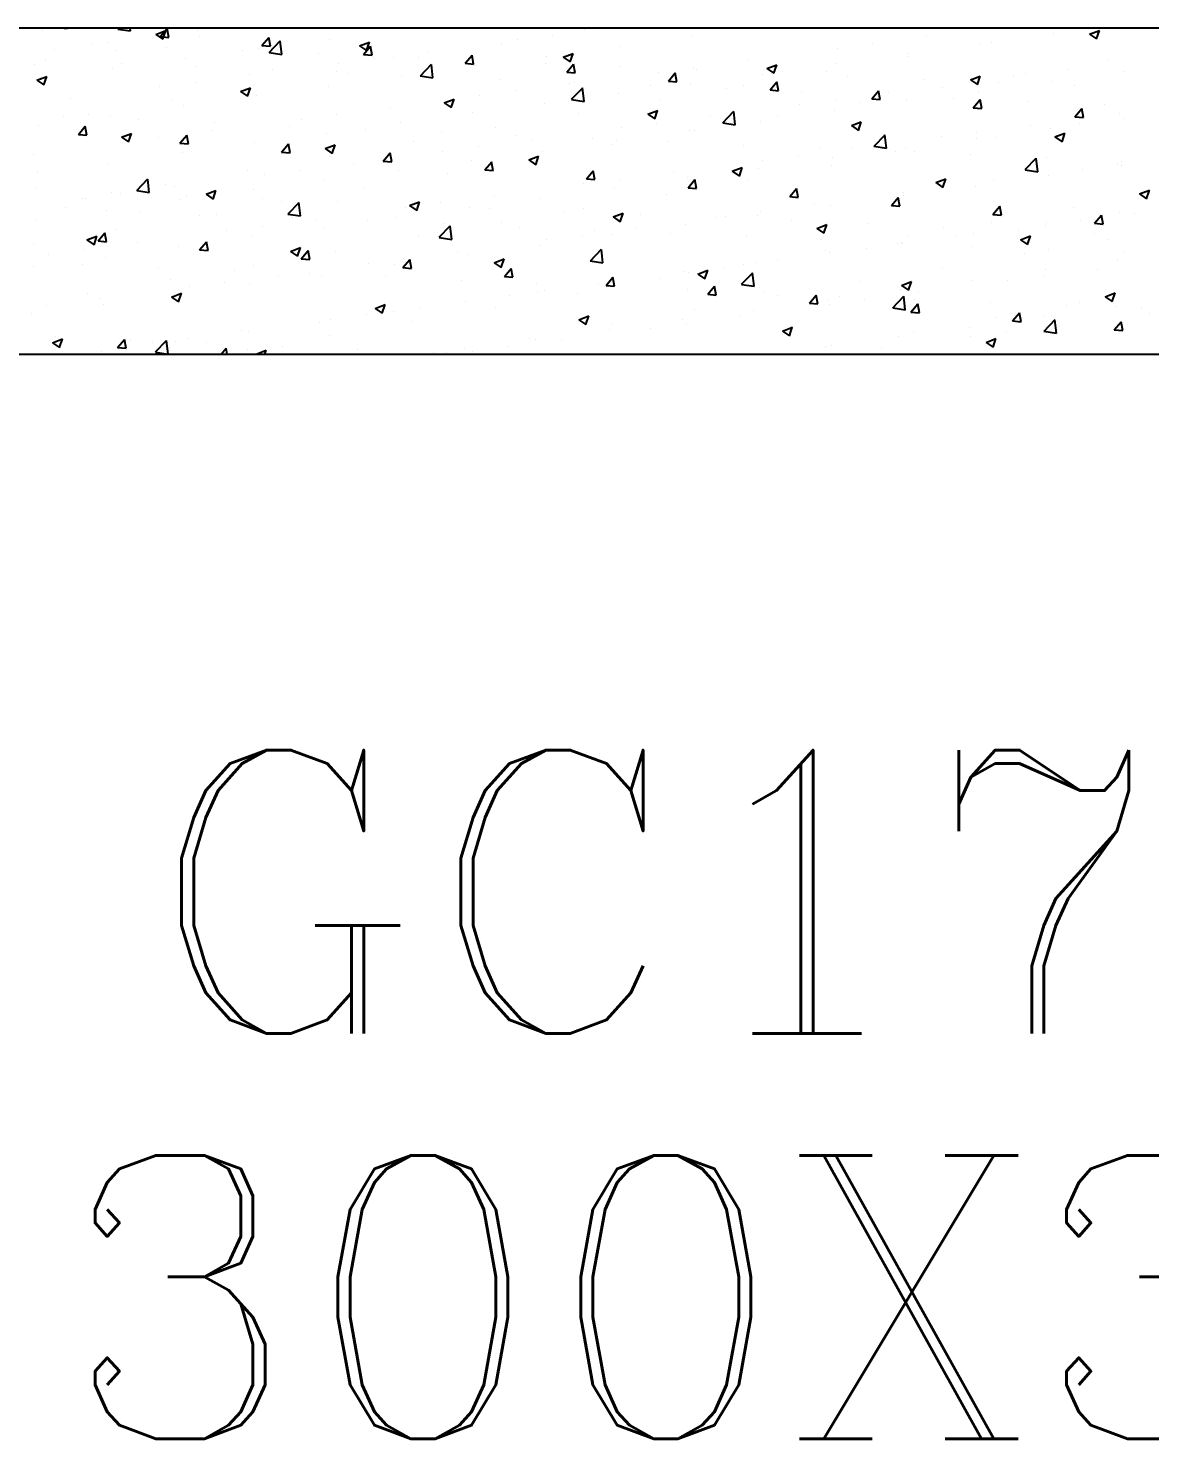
# Model space of a CAD drawing. Header units: millimetres. Extents: x 331487 to 517269, y 198509 to 399936.
# Drawn here: x 443477 to 444269, y 331813 to 332809 of the extents above; entities that cross this region are included whole.
import ezdxf

# ---------------------------------------------------------------- set-up
doc = ezdxf.new("R2010")
doc.units = ezdxf.units.MM
doc.header["$MEASUREMENT"] = 0
doc.layers.add('9th_Column', color=2, linetype='Continuous', lineweight=25)
doc.layers.add('COLUMN', color=6, linetype='Continuous')
doc.styles.add('RC', font='romanc.shx', dxfattribs={"height": 200})

msp = doc.modelspace()

# ---------------------------------------------------------------- linework, layer by layer
at = {"layer": '9th_Column'}
for p, q in [((447704.35, 332808.51), (443134.35, 332808.51)), ((442904.35, 332578.51), (447934.35, 332578.51))]:
    msp.add_line(p, q, dxfattribs=at)
at = {"layer": 'COLUMN', "color": 2, "linetype": 'Continuous'}
for p, q in [((443486.94, 332806.7), (443486.94, 332806.7)), ((443502.34, 332808.51), (443504.51, 332808.32)), ((443504.51, 332808.31), (443504.47, 332808.51)), ((443540.32, 332807.93), (443549.22, 332806.55)), ((443540.41, 332808.02), (443540.88, 332808.51)), ((443549.22, 332806.55), (443548.99, 332808.51)), ((443567.18, 332804.1), (443574.18, 332806.78)), ((443567.18, 332804.1), (443572.15, 332800.74)), ((443570.26, 332802.57), (443575.08, 332808.31)), ((443570.26, 332802.57), (443576.24, 332802.04)), ((443572.15, 332800.74), (443574.17, 332806.78)), ((443576.24, 332802.04), (443575.08, 332808.31)), ((443596.31, 332806.67), (443596.31, 332806.67)), ((443597.94, 332802.88), (443597.94, 332802.88)), ((443741.96, 332808.25), (443741.96, 332808.25)), ((443847.16, 332803.72), (443847.16, 332803.72)), ((443869.41, 332807.93), (443869.41, 332807.93)), ((443945.88, 332802.94), (443945.88, 332802.94)), ((444110.85, 332802.45), (444110.85, 332802.45)), ((444200.91, 332804.49), (444200.91, 332804.49)), ((444215.19, 332808.33), (444215.19, 332808.33)), ((444226.05, 332804.31), (444233.05, 332807)), ((444226.05, 332804.31), (444231.03, 332800.96)), ((444231.02, 332800.96), (444233.05, 332807)), ((443495.28, 332793.37), (443495.28, 332793.37)), ((443521.51, 332797.1), (443521.51, 332797.1)), ((443533.15, 332798.35), (443533.15, 332798.35)), ((443539.63, 332792.87), (443539.63, 332792.87)), ((443574.89, 332794.84), (443574.89, 332794.84)), ((443628.27, 332792.59), (443628.27, 332792.59)), ((443639.51, 332794.35), (443639.51, 332794.35)), ((443641.99, 332796.29), (443646.81, 332802.04)), ((443641.99, 332796.29), (443647.96, 332795.77)), ((443647.96, 332795.76), (443646.81, 332802.03)), ((443647.13, 332791.47), (443654.92, 332799.59)), ((443655.94, 332790), (443654.84, 332799.5)), ((443690.02, 332800.75), (443690.02, 332800.75)), ((443710.89, 332796.09), (443717.89, 332798.77)), ((443710.89, 332796.09), (443715.86, 332792.73)), ((443713.71, 332790.02), (443718.53, 332795.76)), ((443715.86, 332792.73), (443717.89, 332798.77)), ((443719.69, 332789.49), (443718.53, 332795.76)), ((443811.09, 332797.92), (443811.09, 332797.92)), ((443822.13, 332800.42), (443822.13, 332800.42)), ((443894.54, 332795.9), (443894.54, 332795.9)), ((444047.94, 332794.17), (444047.94, 332794.17)), ((444072.98, 332797.47), (444072.98, 332797.47)), ((444148.97, 332796.99), (444148.97, 332796.99)), ((444156.87, 332798.32), (444156.87, 332798.32)), ((443481.31, 332782.86), (443481.31, 332782.86)), ((443489.21, 332785.92), (443489.21, 332785.92)), ((443542.59, 332783.67), (443542.59, 332783.67)), ((443588.17, 332787.31), (443588.17, 332787.31)), ((443647.05, 332791.38), (443655.94, 332790)), ((443681.65, 332790.33), (443681.65, 332790.33)), ((443696.06, 332783.82), (443696.06, 332783.82)), ((443713.71, 332790.02), (443719.69, 332789.49)), ((443721.1, 332787.12), (443721.1, 332787.12)), ((443735.04, 332788.08), (443735.04, 332788.08)), ((443752.77, 332787.91), (443752.77, 332787.91)), ((443753.86, 332774.92), (443761.65, 332783.03)), ((443758.97, 332792.11), (443758.97, 332792.11)), ((443762.66, 332773.45), (443761.56, 332782.94)), ((443785.44, 332783.74), (443790.26, 332789.49)), ((443785.44, 332783.74), (443791.42, 332783.22)), ((443788.42, 332785.82), (443788.42, 332785.82)), ((443791.41, 332783.21), (443790.26, 332789.48)), ((443841.8, 332783.57), (443841.8, 332783.57)), ((443842.6, 332788.4), (443842.6, 332788.4)), ((443854.6, 332788.08), (443861.61, 332790.77)), ((443854.6, 332788.08), (443859.58, 332784.72)), ((443857.17, 332777.47), (443861.99, 332783.21)), ((443859.57, 332784.72), (443861.6, 332790.76)), ((443863.14, 332776.94), (443861.98, 332783.2)), ((443984.79, 332785.86), (443984.79, 332785.86)), ((443998.32, 332780.07), (444005.32, 332782.76)), ((444003.29, 332776.71), (444005.31, 332782.76)), ((444047.12, 332783.55), (444047.12, 332783.55)), ((444098.46, 332790.59), (444098.46, 332790.59)), ((444098.56, 332788.31), (444098.56, 332788.31)), ((444239.15, 332786.37), (444239.15, 332786.37)), ((443483.16, 332771.84), (443490.16, 332774.53)), ((443485.72, 332773.41), (443485.72, 332773.41)), ((443488.12, 332768.49), (443490.15, 332774.53)), ((443536.23, 332779.81), (443536.23, 332779.81)), ((443595.97, 332781.41), (443595.97, 332781.41)), ((443632.91, 332775.51), (443632.91, 332775.51)), ((443649.36, 332779.15), (443649.36, 332779.15)), ((443694.45, 332777.9), (443694.45, 332777.9)), ((443702.74, 332776.9), (443702.74, 332776.9)), ((443740.75, 332774.96), (443740.75, 332774.96)), ((443753.77, 332774.83), (443762.67, 332773.45)), ((443756.12, 332774.64), (443756.12, 332774.64)), ((443792.09, 332782), (443792.09, 332782)), ((443809.5, 332772.39), (443809.5, 332772.39)), ((443857.17, 332777.47), (443863.14, 332776.94)), ((443895.18, 332781.31), (443895.18, 332781.31)), ((443921.88, 332777.57), (443921.88, 332777.57)), ((443928.89, 332771.19), (443933.71, 332776.94)), ((443934.87, 332770.66), (443933.71, 332776.93)), ((443946.92, 332780.87), (443946.92, 332780.87)), ((443948.57, 332779.05), (443948.57, 332779.05)), ((443995.18, 332776.05), (443995.18, 332776.05)), ((443998.32, 332780.07), (444003.29, 332776.71)), ((444001.95, 332776.8), (444001.95, 332776.8)), ((444040.24, 332778.3), (444040.24, 332778.3)), ((444055.33, 332774.54), (444055.33, 332774.54)), ((444142.03, 332772.06), (444149.03, 332774.75)), ((444147, 332768.7), (444149.03, 332774.75)), ((444172.73, 332774.62), (444172.73, 332774.62)), ((444180.84, 332776.36), (444180.84, 332776.36)), ((444210.61, 332779.61), (444210.61, 332779.61)), ((444251.04, 332778.24), (444251.04, 332778.24)), ((443483.16, 332771.84), (443488.13, 332768.49)), ((443570, 332767.23), (443570, 332767.23)), ((443595.04, 332770.52), (443595.04, 332770.52)), ((443626.87, 332763.83), (443633.87, 332766.52)), ((443626.87, 332763.83), (443631.84, 332760.48)), ((443631.84, 332760.48), (443633.87, 332766.52)), ((443636.14, 332767.89), (443636.14, 332767.89)), ((443688.81, 332767.46), (443688.81, 332767.46)), ((443820.85, 332764.27), (443820.85, 332764.27)), ((443858.73, 332769.26), (443858.73, 332769.26)), ((443860.58, 332758.36), (443868.37, 332766.48)), ((443862.89, 332770.13), (443862.89, 332770.13)), ((443869.39, 332756.9), (443868.28, 332766.39)), ((443893.32, 332762.61), (443893.32, 332762.61)), ((443916.27, 332767.88), (443916.27, 332767.88)), ((443928.89, 332771.19), (443934.87, 332770.67)), ((443944.67, 332769.65), (443944.67, 332769.65)), ((443969.65, 332765.62), (443969.65, 332765.62)), ((443981.92, 332768.28), (443981.92, 332768.28)), ((444000.62, 332764.92), (444005.44, 332770.66)), ((444000.62, 332764.92), (444006.59, 332764.39)), ((444006.59, 332764.39), (444005.44, 332770.65)), ((444023.03, 332763.37), (444023.03, 332763.37)), ((444072.34, 332758.64), (444077.16, 332764.39)), ((444078.32, 332758.11), (444077.16, 332764.38)), ((444084.54, 332763.01), (444084.54, 332763.01)), ((444108.71, 332772.29), (444108.71, 332772.29)), ((444122.52, 332766.35), (444122.52, 332766.35)), ((444142.03, 332772.06), (444147, 332768.71)), ((444147.7, 332771.33), (444147.7, 332771.33)), ((444147.76, 332763.7), (444147.76, 332763.7)), ((444162.09, 332770.03), (444162.09, 332770.03)), ((444199.69, 332771.2), (444199.69, 332771.2)), ((444215.48, 332767.78), (444215.48, 332767.78)), ((443506.85, 332758.91), (443506.85, 332758.91)), ((443577.82, 332757.88), (443577.82, 332757.88)), ((443586.95, 332754.02), (443586.95, 332754.02)), ((443638.3, 332761.06), (443638.3, 332761.06)), ((443732.67, 332752.66), (443732.67, 332752.66)), ((443770.58, 332755.82), (443777.58, 332758.51)), ((443770.58, 332755.82), (443775.56, 332752.47)), ((443775.55, 332752.47), (443777.58, 332758.51)), ((443795.82, 332760.98), (443795.82, 332760.98)), ((443841.38, 332755.11), (443841.38, 332755.11)), ((443860.5, 332758.27), (443869.39, 332756.89)), ((443923.6, 332758.27), (443923.6, 332758.27)), ((444021.64, 332754.73), (444021.64, 332754.73)), ((444046.67, 332758.03), (444046.67, 332758.03)), ((444064.2, 332756.34), (444064.2, 332756.34)), ((444072.34, 332758.64), (444078.32, 332758.12)), ((444076.41, 332761.11), (444076.41, 332761.11)), ((444097.24, 332757.3), (444097.24, 332757.3)), ((444129.8, 332758.86), (444129.8, 332758.86)), ((444144.07, 332752.37), (444148.89, 332758.11)), ((444150.04, 332751.84), (444148.89, 332758.1)), ((444183.18, 332756.6), (444183.18, 332756.6)), ((444236.56, 332754.34), (444236.56, 332754.34)), ((443501.61, 332746.27), (443501.61, 332746.27)), ((443519.5, 332747.87), (443519.5, 332747.87)), ((443535.01, 332746.52), (443535.01, 332746.52)), ((443554.99, 332744.01), (443554.99, 332744.01)), ((443669.76, 332744.38), (443669.76, 332744.38)), ((443694.79, 332747.68), (443694.79, 332747.68)), ((443790.87, 332748.71), (443790.87, 332748.71)), ((443865.28, 332748.26), (443865.28, 332748.26)), ((443914.29, 332747.82), (443921.3, 332750.5)), ((443914.29, 332747.82), (443919.27, 332744.46)), ((443919.26, 332744.46), (443921.29, 332750.5)), ((443958.48, 332746.42), (443958.48, 332746.42)), ((443967.31, 332741.81), (443975.1, 332749.93)), ((443976.11, 332740.34), (443975.01, 332749.84)), ((443993.96, 332742.76), (443993.96, 332742.76)), ((444005.88, 332746.33), (444005.88, 332746.33)), ((444045.9, 332750.26), (444045.9, 332750.26)), ((444058.01, 332739.81), (444065.01, 332742.5)), ((444062.98, 332736.45), (444065, 332742.49)), ((444144.07, 332752.37), (444150.05, 332751.84)), ((444215.8, 332746.09), (444220.62, 332751.84)), ((444215.8, 332746.09), (444221.77, 332745.57)), ((444221.77, 332745.56), (444220.61, 332751.83)), ((444247.46, 332748.48), (444247.46, 332748.48)), ((444249.82, 332744.95), (444249.82, 332744.95)), ((443484.5, 332740.12), (443484.5, 332740.12)), ((443512.41, 332733.62), (443517.23, 332739.37)), ((443512.41, 332733.62), (443518.39, 332733.1)), ((443518.38, 332733.09), (443517.23, 332739.36)), ((443542.85, 332731.58), (443549.85, 332734.27)), ((443547.82, 332728.22), (443549.84, 332734.27)), ((443584.14, 332727.35), (443588.96, 332733.09)), ((443590.11, 332726.82), (443588.95, 332733.09)), ((443606.6, 332736.07), (443606.6, 332736.07)), ((443608.38, 332741.76), (443608.38, 332741.76)), ((443661.76, 332739.5), (443661.76, 332739.5)), ((443687.59, 332734.17), (443687.59, 332734.17)), ((443715.14, 332737.25), (443715.14, 332737.25)), ((443739.53, 332741.67), (443739.53, 332741.67)), ((443768.52, 332734.99), (443768.52, 332734.99)), ((443806.96, 332738.25), (443806.96, 332738.25)), ((443821.91, 332732.73), (443821.91, 332732.73)), ((443895.58, 332738.13), (443895.58, 332738.13)), ((443920.61, 332741.43), (443920.61, 332741.43)), ((443943.45, 332736.36), (443943.45, 332736.36)), ((443947.56, 332736.32), (443947.56, 332736.32)), ((443967.22, 332741.72), (443976.11, 332740.34)), ((444058.01, 332739.81), (444062.98, 332736.45)), ((444074.03, 332725.26), (444081.82, 332733.38)), ((444082.84, 332723.79), (444081.73, 332733.29)), ((444146.43, 332735.18), (444146.43, 332735.18)), ((444184.3, 332740.17), (444184.3, 332740.17)), ((444198.48, 332737.91), (444198.48, 332737.91)), ((444201.72, 332731.8), (444208.72, 332734.49)), ((444206.69, 332728.44), (444208.72, 332734.48)), ((444219.03, 332741.36), (444219.03, 332741.36)), ((443542.85, 332731.58), (443547.82, 332728.23)), ((443543.7, 332727.79), (443543.7, 332727.79)), ((443568.73, 332731.08), (443568.73, 332731.08)), ((443584.14, 332727.35), (443590.11, 332726.83)), ((443637.08, 332727.77), (443637.08, 332727.77)), ((443655.86, 332721.07), (443660.68, 332726.82)), ((443661.84, 332720.54), (443660.68, 332726.81)), ((443686.56, 332723.57), (443693.56, 332726.26)), ((443686.56, 332723.57), (443691.53, 332720.22)), ((443691.53, 332720.22), (443693.56, 332726.26)), ((443748.64, 332728.24), (443748.64, 332728.24)), ((443794.55, 332724.83), (443794.55, 332724.83)), ((443832.42, 332729.82), (443832.42, 332729.82)), ((443875.29, 332730.48), (443875.29, 332730.48)), ((443889.24, 332726.31), (443889.24, 332726.31)), ((443892.11, 332729.32), (443892.11, 332729.32)), ((443928.67, 332728.22), (443928.67, 332728.22)), ((443982.05, 332725.97), (443982.05, 332725.97)), ((444035.43, 332723.71), (444035.43, 332723.71)), ((444058.24, 332723.57), (444058.24, 332723.57)), ((444073.94, 332725.17), (444082.84, 332723.79)), ((444096.03, 332724.01), (444096.03, 332724.01)), ((444121.39, 332731.89), (444121.39, 332731.89)), ((444146.54, 332730.42), (444146.54, 332730.42)), ((444160.71, 332731.35), (444160.71, 332731.35)), ((444201.72, 332731.8), (444206.69, 332728.44)), ((443480.54, 332719.47), (443480.54, 332719.47)), ((443533.8, 332713.23), (443533.8, 332713.23)), ((443585.74, 332720.73), (443585.74, 332720.73)), ((443655.86, 332721.07), (443661.84, 332720.55)), ((443690.33, 332718.23), (443690.33, 332718.23)), ((443706.36, 332713.22), (443706.36, 332713.22)), ((443727.59, 332714.8), (443732.41, 332720.54)), ((443727.59, 332714.8), (443733.57, 332714.28)), ((443733.56, 332714.27), (443732.41, 332720.54)), ((443769.51, 332721.54), (443769.51, 332721.54)), ((443789.66, 332715.42), (443789.66, 332715.42)), ((443799.31, 332708.52), (443804.14, 332714.27)), ((443805.29, 332707.99), (443804.13, 332714.26)), ((443830.27, 332715.56), (443837.27, 332718.25)), ((443830.27, 332715.56), (443835.25, 332712.21)), ((443830.92, 332716.3), (443830.92, 332716.3)), ((443835.24, 332712.21), (443837.27, 332718.25)), ((443840.17, 332721.82), (443840.17, 332721.82)), ((443995.33, 332715.29), (443995.33, 332715.29)), ((444020.36, 332718.58), (444020.36, 332718.58)), ((444044.68, 332716.97), (444044.68, 332716.97)), ((444088.82, 332721.46), (444088.82, 332721.46)), ((444102.39, 332721.34), (444102.39, 332721.34)), ((444142.2, 332719.2), (444142.2, 332719.2)), ((444180.76, 332708.71), (444188.54, 332716.83)), ((444189.56, 332707.24), (444188.46, 332716.74)), ((444195.58, 332716.95), (444195.58, 332716.95)), ((444248.96, 332714.69), (444248.96, 332714.69)), ((443483.29, 332706.83), (443483.29, 332706.83)), ((443632.01, 332708.22), (443632.01, 332708.22)), ((443643.45, 332704.94), (443643.45, 332704.94)), ((443668.49, 332708.24), (443668.49, 332708.24)), ((443738.31, 332708.38), (443738.31, 332708.38)), ((443772.61, 332706.29), (443772.61, 332706.29)), ((443799.31, 332708.52), (443805.29, 332708)), ((443871.04, 332702.25), (443875.86, 332707.99)), ((443877.01, 332701.72), (443875.86, 332707.99)), ((443932.18, 332706.97), (443932.18, 332706.97)), ((443942.24, 332703.07), (443942.24, 332703.07)), ((443973.98, 332707.55), (443980.99, 332710.24)), ((443973.99, 332707.55), (443978.96, 332704.2)), ((443978.95, 332704.2), (443980.98, 332710.24)), ((443992.75, 332709.47), (443992.75, 332709.47)), ((444044.07, 332711.33), (444044.07, 332711.33)), ((444180.67, 332708.62), (444189.56, 332707.24)), ((444197.26, 332704.62), (444197.26, 332704.62)), ((444221.15, 332709.04), (444221.15, 332709.04)), ((444246.18, 332712.34), (444246.18, 332712.34)), ((444248.61, 332711.66), (444248.61, 332711.66)), ((443482.14, 332695.17), (443482.14, 332695.17)), ((443535.52, 332692.91), (443535.52, 332692.91)), ((443553.58, 332693.97), (443562.48, 332692.59)), ((443553.67, 332694.06), (443561.46, 332702.17)), ((443562.47, 332692.59), (443561.37, 332702.08)), ((443573.69, 332698.21), (443573.69, 332698.21)), ((443580.3, 332696.63), (443580.3, 332696.63)), ((443602.54, 332691.32), (443609.54, 332694.01)), ((443607.51, 332687.96), (443609.53, 332694.01)), ((443635.87, 332694.48), (443635.87, 332694.48)), ((443686.38, 332700.88), (443686.38, 332700.88)), ((443714.29, 332696.28), (443714.29, 332696.28)), ((443869.27, 332698.69), (443869.27, 332698.69)), ((443871.04, 332702.25), (443877.02, 332701.72)), ((443890.89, 332696.03), (443890.89, 332696.03)), ((443894.3, 332701.99), (443894.3, 332701.99)), ((443942.77, 332695.97), (443947.59, 332701.72)), ((443942.77, 332695.97), (443948.74, 332695.45)), ((443948.74, 332695.44), (443947.58, 332701.71)), ((443985.75, 332701.32), (443985.75, 332701.32)), ((444014.49, 332689.7), (444019.31, 332695.44)), ((444020.47, 332689.17), (444019.31, 332695.43)), ((444117.7, 332699.55), (444124.7, 332702.23)), ((444117.7, 332699.55), (444122.67, 332696.19)), ((444120.12, 332695.74), (444120.12, 332695.74)), ((444122.67, 332696.19), (444124.69, 332702.23)), ((444145.32, 332697.13), (444145.32, 332697.13)), ((444157.99, 332700.73), (444157.99, 332700.73)), ((444261.41, 332691.54), (444268.41, 332694.22)), ((444266.38, 332688.18), (444268.41, 332694.22)), ((443515.37, 332688.2), (443515.37, 332688.2)), ((443517.39, 332688.34), (443517.39, 332688.34)), ((443542.42, 332691.64), (443542.42, 332691.64)), ((443584.52, 332687.44), (443584.52, 332687.44)), ((443588.9, 332690.66), (443588.9, 332690.66)), ((443602.54, 332691.32), (443607.51, 332687.96)), ((443642.29, 332688.4), (443642.29, 332688.4)), ((443655.97, 332686.27), (443655.97, 332686.27)), ((443660.39, 332677.5), (443668.18, 332685.62)), ((443669.2, 332676.04), (443668.09, 332685.53)), ((443695.67, 332686.15), (443695.67, 332686.15)), ((443746.25, 332683.31), (443753.25, 332686)), ((443746.25, 332683.31), (443751.22, 332679.95)), ((443749.05, 332683.89), (443749.05, 332683.89)), ((443751.22, 332679.95), (443753.25, 332686)), ((443768.24, 332685.39), (443768.24, 332685.39)), ((443806.11, 332690.38), (443806.11, 332690.38)), ((443838.95, 332688.53), (443838.95, 332688.53)), ((443927.43, 332691.31), (443927.43, 332691.31)), ((444014.49, 332689.7), (444020.47, 332689.17)), ((444031.93, 332684.13), (444031.93, 332684.13)), ((444043.47, 332683.68), (444043.47, 332683.68)), ((444086.22, 332683.42), (444091.04, 332689.17)), ((444086.22, 332683.42), (444092.2, 332682.9)), ((444092.19, 332682.89), (444091.04, 332689.16)), ((444094.81, 332690.72), (444094.81, 332690.72)), ((444095.09, 332692.44), (444095.09, 332692.44)), ((444157.94, 332677.15), (444162.77, 332682.89)), ((444163.92, 332676.62), (444162.76, 332682.88)), ((444261.41, 332691.54), (444266.39, 332688.18)), ((443482.07, 332673.54), (443482.07, 332673.54)), ((443503.22, 332681.74), (443503.22, 332681.74)), ((443532.58, 332679.94), (443532.58, 332679.94)), ((443556.61, 332679.48), (443556.61, 332679.48)), ((443597.65, 332676.25), (443597.65, 332676.25)), ((443609.99, 332677.22), (443609.99, 332677.22)), ((443660.31, 332677.41), (443669.2, 332676.03)), ((443663.37, 332674.97), (443663.37, 332674.97)), ((443680.05, 332673.78), (443680.05, 332673.78)), ((443737.1, 332675.09), (443737.1, 332675.09)), ((443743.21, 332682.1), (443743.21, 332682.1)), ((443788.44, 332682.13), (443788.44, 332682.13)), ((443802.43, 332681.63), (443802.43, 332681.63)), ((443855.81, 332679.38), (443855.81, 332679.38)), ((443869.12, 332681.3), (443869.12, 332681.3)), ((443889.96, 332675.3), (443896.96, 332677.99)), ((443889.96, 332675.3), (443894.94, 332671.95)), ((443894.93, 332671.94), (443896.96, 332677.99)), ((443909.2, 332677.12), (443909.2, 332677.12)), ((443962.58, 332674.87), (443962.58, 332674.87)), ((443969.02, 332675.85), (443969.02, 332675.85)), ((443991.53, 332676.19), (443991.53, 332676.19)), ((443994.06, 332679.14), (443994.06, 332679.14)), ((444157.94, 332677.15), (444163.92, 332676.62)), ((444214.9, 332681.7), (444214.9, 332681.7)), ((444219.88, 332672.9), (444219.88, 332672.9)), ((444229.67, 332670.87), (444234.49, 332676.62)), ((444235.64, 332670.34), (444234.49, 332676.61)), ((444247.39, 332678.38), (444247.39, 332678.38)), ((444257.75, 332677.88), (444257.75, 332677.88)), ((443526.29, 332658.4), (443531.11, 332664.15)), ((443532.26, 332657.87), (443531.1, 332664.14)), ((443539.33, 332666.24), (443539.33, 332666.24)), ((443617.14, 332665.5), (443617.14, 332665.5)), ((443642.18, 332668.8), (443642.18, 332668.8)), ((443685.16, 332667.59), (443685.16, 332667.59)), ((443716.75, 332672.71), (443716.75, 332672.71)), ((443767.12, 332660.95), (443774.91, 332669.07)), ((443770.14, 332670.46), (443770.14, 332670.46)), ((443775.92, 332659.48), (443774.82, 332668.98)), ((443810.8, 332671.29), (443810.8, 332671.29)), ((443823.52, 332668.2), (443823.52, 332668.2)), ((443876.9, 332665.95), (443876.9, 332665.95)), ((443905.87, 332667.53), (443905.87, 332667.53)), ((443930.28, 332663.69), (443930.28, 332663.69)), ((443941.02, 332669.78), (443941.02, 332669.78)), ((444015.96, 332672.61), (444015.96, 332672.61)), ((444033.68, 332667.29), (444040.68, 332669.98)), ((444033.68, 332667.29), (444038.65, 332663.94)), ((444038.64, 332663.94), (444040.67, 332669.98)), ((444069.34, 332670.36), (444069.34, 332670.36)), ((444122.73, 332668.1), (444122.73, 332668.1)), ((444144.11, 332663.84), (444144.11, 332663.84)), ((444156.58, 332671.69), (444156.58, 332671.69)), ((444176.11, 332665.85), (444176.11, 332665.85)), ((444194.84, 332669.6), (444194.84, 332669.6)), ((444196.05, 332671.33), (444196.05, 332671.33)), ((444229.49, 332663.59), (444229.49, 332663.59)), ((444229.67, 332670.87), (444235.65, 332670.35)), ((443481.01, 332656.23), (443481.01, 332656.23)), ((443518.51, 332659.07), (443525.52, 332661.75)), ((443518.51, 332659.07), (443523.49, 332655.71)), ((443523.48, 332655.71), (443525.51, 332661.75)), ((443526.29, 332658.4), (443532.26, 332657.88)), ((443553.99, 332657.19), (443553.99, 332657.19)), ((443583.31, 332654.15), (443583.31, 332654.15)), ((443598.01, 332652.13), (443602.83, 332657.87)), ((443603.99, 332651.6), (443602.83, 332657.87)), ((443634.65, 332661.19), (443634.65, 332661.19)), ((443662.23, 332651.06), (443669.23, 332653.74)), ((443667.2, 332647.7), (443669.22, 332653.74)), ((443752.48, 332661.28), (443752.48, 332661.28)), ((443767.03, 332660.86), (443775.92, 332659.48)), ((443837.74, 332655.24), (443837.74, 332655.24)), ((443842.96, 332659.25), (443842.96, 332659.25)), ((443868, 332662.55), (443868, 332662.55)), ((443889.68, 332662.74), (443889.68, 332662.74)), ((443983.66, 332661.44), (443983.66, 332661.44)), ((444037.05, 332659.18), (444037.05, 332659.18)), ((444068.78, 332653), (444068.78, 332653)), ((444090.43, 332656.92), (444090.43, 332656.92)), ((444093.6, 332657.43), (444093.6, 332657.43)), ((444093.81, 332656.3), (444093.81, 332656.3)), ((444098.26, 332661.68), (444098.26, 332661.68)), ((444131.69, 332661.28), (444131.69, 332661.28)), ((444143.81, 332654.67), (444143.81, 332654.67)), ((444177.39, 332659.28), (444184.39, 332661.97)), ((444177.39, 332659.28), (444182.36, 332655.93)), ((444182.36, 332655.93), (444184.39, 332661.97)), ((444238.86, 332659.74), (444238.86, 332659.74)), ((443491.08, 332648.9), (443491.08, 332648.9)), ((443516.12, 332652.2), (443516.12, 332652.2)), ((443531.37, 332646.65), (443531.37, 332646.65)), ((443598.01, 332652.13), (443603.99, 332651.61)), ((443662.23, 332651.06), (443667.2, 332647.7)), ((443669.74, 332645.85), (443674.56, 332651.6)), ((443669.74, 332645.85), (443675.72, 332645.33)), ((443675.71, 332645.32), (443674.56, 332651.59)), ((443694.16, 332651.27), (443694.16, 332651.27)), ((443741.46, 332639.58), (443746.28, 332645.32)), ((443741.93, 332645.95), (443741.93, 332645.95)), ((443747.44, 332639.05), (443746.28, 332645.32)), ((443779.81, 332650.94), (443779.81, 332650.94)), ((443787.23, 332648.84), (443787.23, 332648.84)), ((443805.94, 332643.05), (443812.94, 332645.74)), ((443805.94, 332643.05), (443810.91, 332639.69)), ((443810.91, 332639.69), (443812.94, 332645.73)), ((443873.75, 332644.31), (443882.65, 332642.93)), ((443873.84, 332644.4), (443881.63, 332652.52)), ((443882.65, 332642.93), (443881.54, 332652.43)), ((444005.62, 332644.69), (444005.62, 332644.69)), ((444039.94, 332651.67), (444039.94, 332651.67)), ((444042.25, 332650.39), (444042.25, 332650.39)), ((444180.54, 332649.73), (444180.54, 332649.73)), ((444197.19, 332652.41), (444197.19, 332652.41)), ((444246.17, 332645.09), (444246.17, 332645.09)), ((444250.58, 332650.16), (444250.58, 332650.16)), ((443480.86, 332640.25), (443480.86, 332640.25)), ((443515.63, 332642.08), (443515.63, 332642.08)), ((443569.01, 332639.83), (443569.01, 332639.83)), ((443622.39, 332637.57), (443622.39, 332637.57)), ((443635.84, 332641.26), (443635.84, 332641.26)), ((443653.74, 332634.34), (443653.74, 332634.34)), ((443675.77, 332635.31), (443675.77, 332635.31)), ((443683.94, 332634.3), (443683.94, 332634.3)), ((443716.9, 332642.65), (443716.9, 332642.65)), ((443729.16, 332633.06), (443729.16, 332633.06)), ((443735.88, 332641.8), (443735.88, 332641.8)), ((443741.46, 332639.58), (443747.44, 332639.06)), ((443813.19, 332633.3), (443818.01, 332639.05)), ((443813.19, 332633.3), (443819.17, 332632.78)), ((443819.16, 332632.77), (443818.01, 332639.04)), ((443939.8, 332636.49), (443939.8, 332636.49)), ((443942.72, 332636.41), (443942.72, 332636.41)), ((443949.65, 332635.04), (443956.66, 332637.73)), ((443949.65, 332635.04), (443954.63, 332631.68)), ((443954.62, 332631.68), (443956.65, 332637.73)), ((443967.75, 332639.7), (443967.75, 332639.7)), ((443980.56, 332627.85), (443988.35, 332635.97)), ((443981.62, 332641.66), (443981.62, 332641.66)), ((443989.37, 332626.38), (443988.27, 332635.88)), ((443990.31, 332642.9), (443990.31, 332642.9)), ((444122.22, 332639.72), (444122.22, 332639.72)), ((444193.57, 332633.45), (444193.57, 332633.45)), ((444194.83, 332638.04), (444194.83, 332638.04)), ((444231.44, 332638.44), (444231.44, 332638.44)), ((443577.52, 332631.25), (443577.52, 332631.25)), ((443590.84, 332626.06), (443590.84, 332626.06)), ((443615.87, 332629.35), (443615.87, 332629.35)), ((443633.43, 332627.9), (443633.43, 332627.9)), ((443782.54, 332630.8), (443782.54, 332630.8)), ((443835.92, 332628.55), (443835.92, 332628.55)), ((443841.69, 332623.11), (443841.69, 332623.11)), ((443879.56, 332628.09), (443879.56, 332628.09)), ((443884.92, 332627.03), (443889.74, 332632.77)), ((443884.92, 332627.03), (443890.89, 332626.51)), ((443888.46, 332629.45), (443888.46, 332629.45)), ((443889.3, 332626.29), (443889.3, 332626.29)), ((443890.89, 332626.5), (443889.73, 332632.77)), ((443923.31, 332631.65), (443923.31, 332631.65)), ((443942.68, 332624.04), (443942.68, 332624.04)), ((443956.64, 332620.75), (443961.46, 332626.5)), ((443962.62, 332620.22), (443961.46, 332626.49)), ((443980.48, 332627.76), (443989.37, 332626.38)), ((444063.9, 332629.71), (444063.9, 332629.71)), ((444092.38, 332624.15), (444092.38, 332624.15)), ((444093.37, 332627.03), (444100.37, 332629.72)), ((444093.37, 332627.03), (444098.34, 332623.68)), ((444098.34, 332623.67), (444100.36, 332629.72)), ((444142.89, 332630.55), (444142.89, 332630.55)), ((444168.53, 332630.16), (444168.53, 332630.16)), ((443519.2, 332621.24), (443519.2, 332621.24)), ((443527.68, 332617.74), (443527.68, 332617.74)), ((443530.15, 332613.36), (443530.15, 332613.36)), ((443578.21, 332618.8), (443585.21, 332621.49)), ((443578.21, 332618.8), (443583.18, 332615.45)), ((443582.09, 332620.86), (443582.09, 332620.86)), ((443583.17, 332615.45), (443585.2, 332621.49)), ((443721.92, 332610.79), (443728.92, 332613.48)), ((443726.89, 332607.44), (443728.92, 332613.48)), ((443786.01, 332615.55), (443786.01, 332615.55)), ((443816.65, 332619.81), (443816.65, 332619.81)), ((443836.52, 332621.96), (443836.52, 332621.96)), ((443864.99, 332621.63), (443864.99, 332621.63)), ((443956.64, 332620.75), (443962.62, 332620.23)), ((443996.07, 332621.78), (443996.07, 332621.78)), ((444005.59, 332619.7), (444005.59, 332619.7)), ((444028.37, 332614.48), (444033.19, 332620.22)), ((444028.37, 332614.48), (444034.35, 332613.96)), ((444034.34, 332613.95), (444033.19, 332620.22)), ((444041.04, 332617.1), (444041.04, 332617.1)), ((444042.47, 332613.56), (444042.47, 332613.56)), ((444049.45, 332619.53), (444049.45, 332619.53)), ((444067.51, 332616.86), (444067.51, 332616.86)), ((444087.29, 332611.3), (444095.08, 332619.41)), ((444096.09, 332609.83), (444094.99, 332619.33)), ((444100.09, 332608.2), (444104.91, 332613.95)), ((444102.83, 332617.27), (444102.83, 332617.27)), ((444106.07, 332607.67), (444104.91, 332613.94)), ((444105.38, 332621.84), (444105.38, 332621.84)), ((444156.21, 332615.02), (444156.21, 332615.02)), ((444218.73, 332614.73), (444218.73, 332614.73)), ((444237.08, 332619.02), (444244.08, 332621.71)), ((444237.08, 332619.02), (444242.05, 332615.67)), ((444242.05, 332615.67), (444244.08, 332621.71)), ((443479.64, 332606.96), (443479.64, 332606.96)), ((443489.81, 332612.76), (443489.81, 332612.76)), ((443690.59, 332603.21), (443690.59, 332603.21)), ((443715.63, 332606.51), (443715.63, 332606.51)), ((443721.92, 332610.79), (443726.89, 332607.44)), ((443734.67, 332608.51), (443734.67, 332608.51)), ((443753.5, 332611.5), (443753.5, 332611.5)), ((443806.67, 332611.62), (443806.67, 332611.62)), ((443865.63, 332602.79), (443872.63, 332605.47)), ((443870.6, 332599.43), (443872.63, 332605.47)), ((443938.59, 332603.2), (443938.59, 332603.2)), ((443947.27, 332609.69), (443947.27, 332609.69)), ((443979.32, 332605.25), (443979.32, 332605.25)), ((443989.1, 332609.61), (443989.1, 332609.61)), ((444087.2, 332611.21), (444096.1, 332609.83)), ((444100.09, 332608.2), (444106.07, 332607.68)), ((444160.41, 332604.72), (444160.41, 332604.72)), ((444171.82, 332601.93), (444176.64, 332607.67)), ((444177.79, 332601.4), (444176.64, 332607.67)), ((444193.61, 332604.76), (444193.61, 332604.76)), ((444209.6, 332612.76), (444209.6, 332612.76)), ((444244.96, 332611.8), (444244.96, 332611.8)), ((444262.98, 332610.5), (444262.98, 332610.5)), ((444268.29, 332607.31), (444268.29, 332607.31)), ((443627.44, 332594.9), (443627.44, 332594.9)), ((443632.22, 332594.61), (443632.22, 332594.61)), ((443682.73, 332601.01), (443682.73, 332601.01)), ((443748.35, 332601.61), (443748.35, 332601.61)), ((443865.63, 332602.79), (443870.61, 332599.43)), ((443887.24, 332596.16), (443887.24, 332596.16)), ((443888.95, 332599.68), (443888.95, 332599.68)), ((443916.41, 332596.97), (443916.41, 332596.97)), ((443941.44, 332600.26), (443941.44, 332600.26)), ((444009.34, 332594.78), (444016.35, 332597.47)), ((444009.34, 332594.78), (444014.32, 332591.42)), ((444014.31, 332591.42), (444016.34, 332597.46)), ((444102.09, 332594.71), (444102.09, 332594.71)), ((444141.68, 332597.26), (444141.68, 332597.26)), ((444167.26, 332594.01), (444167.26, 332594.01)), ((444171.82, 332601.93), (444177.8, 332601.4)), ((444193.93, 332594.65), (444202.82, 332593.27)), ((444194.01, 332594.75), (444201.8, 332602.86)), ((444202.82, 332593.28), (444201.71, 332602.77)), ((444205.13, 332599), (444205.13, 332599)), ((444243.55, 332595.65), (444248.37, 332601.4)), ((444243.55, 332595.65), (444249.52, 332595.13)), ((444249.52, 332595.12), (444248.36, 332601.39)), ((443494.18, 332586.55), (443501.18, 332589.24)), ((443494.18, 332586.55), (443499.16, 332583.2)), ((443496.15, 332590.98), (443496.15, 332590.98)), ((443499.15, 332583.19), (443501.18, 332589.24)), ((443540.16, 332583.19), (443544.98, 332588.93)), ((443546.13, 332582.65), (443544.98, 332588.92)), ((443549.53, 332588.73), (443549.53, 332588.73)), ((443564.53, 332586.62), (443564.53, 332586.62)), ((443566.93, 332580.09), (443574.72, 332588.21)), ((443575.73, 332578.62), (443574.63, 332588.12)), ((443580.87, 332587.57), (443580.87, 332587.57)), ((443589.56, 332589.91), (443589.56, 332589.91)), ((443602.92, 332586.47), (443602.92, 332586.47)), ((443656.3, 332584.22), (443656.3, 332584.22)), ((443690.03, 332591.6), (443690.03, 332591.6)), ((443815.38, 332583.66), (443815.38, 332583.66)), ((443830.63, 332589.67), (443830.63, 332589.67)), ((443835.31, 332588.67), (443835.31, 332588.67)), ((443853.25, 332588.65), (443853.25, 332588.65)), ((444039.82, 332583.81), (444039.82, 332583.81)), ((444043.78, 332584.7), (444043.78, 332584.7)), ((444091.16, 332590.86), (444091.16, 332590.86)), ((444142.23, 332590.72), (444142.23, 332590.72)), ((444153.06, 332586.77), (444160.06, 332589.46)), ((444153.06, 332586.77), (444158.03, 332583.41)), ((444158.03, 332583.41), (444160.05, 332589.45)), ((443528.93, 332580.07), (443528.93, 332580.07)), ((443540.16, 332583.19), (443546.14, 332582.66)), ((443566.84, 332580), (443575.73, 332578.62)), ((443613.23, 332578.51), (443616.71, 332582.66)), ((443617.47, 332578.51), (443616.7, 332582.65)), ((443631.71, 332581.59), (443631.71, 332581.59)), ((443637.9, 332578.54), (443644.9, 332581.23)), ((443637.9, 332578.54), (443637.94, 332578.51)), ((443643.98, 332578.51), (443644.89, 332581.23)), ((443709.68, 332581.96), (443709.68, 332581.96)), ((443763.06, 332579.7), (443763.06, 332579.7)), ((443772.31, 332579.66), (443772.31, 332579.66)), ((443784.79, 332582.26), (443784.79, 332582.26)), ((443790.35, 332580.37), (443790.35, 332580.37)), ((444079.07, 332582.4), (444079.07, 332582.4))]:
    msp.add_line(p, q, dxfattribs=at)

# ---------------------------------------------------------------- texts
at = {"layer": 'COLUMN', "style": 'RC'}
for s, p in [('GC17', (443559.56, 332099.17)), ('300X375', (443498.5, 331813.17))]:
    msp.add_text(s, height=200, dxfattribs=at).set_placement(p)

doc.saveas('drawing.dxf')
